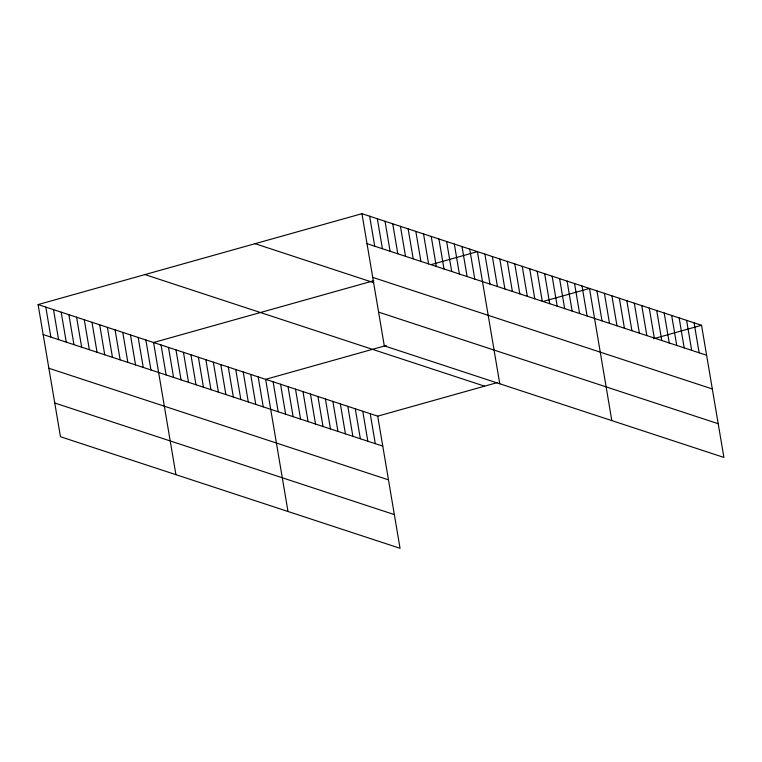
<?xml version="1.0" encoding="UTF-8"?>
<svg xmlns="http://www.w3.org/2000/svg" width="762" height="762" viewBox="0 0 762 762"><rect width="100%" height="100%" fill="white"/><g stroke="black" fill="none" stroke-linecap="round" stroke-linejoin="round"><path stroke-width="1.14" d="M38.1 304.571L377.704 416.157L400.05 548.307L60.455 436.731L38.1 304.571L361.95 213.693L701.545 325.269L723.9 457.429L384.296 345.843L361.95 213.693M373.818 280.702L153.562 342.509L175.917 474.669M431.606 264.481L477.412 251.631L499.767 383.781M386.267 345.481L265.633 379.333L287.988 511.483M543.677 301.304L589.483 288.455L611.829 420.605M377.704 416.157L497.272 382.6M653.567 338.738L701.545 325.269M367.017 243.669L706.622 355.244M372.723 277.387L712.318 388.963M255.08 243.688L373.742 282.673M378.6 312.125L718.195 423.71M144.97 274.587L484.565 386.163M43.167 334.547L382.772 446.122M48.873 368.265L388.477 479.85M54.75 403.003L394.345 514.588M694.077 322.821L699.145 352.787M686.61 320.364L691.677 350.339M679.133 317.906L684.2 347.882M671.665 315.458L676.732 345.424M664.188 313.001L669.265 342.976M656.72 310.544L661.787 340.519M649.253 308.086L654.32 338.061M641.775 305.638L646.852 335.604M634.308 303.181L639.375 333.156M626.84 300.723L631.908 330.698M619.363 298.275L624.43 328.241M611.896 295.818L616.963 325.793M604.418 293.36L609.495 323.336M596.951 290.903L602.018 320.878M582.006 285.998L587.083 315.973M574.538 283.54L579.606 313.515M567.071 281.083L572.138 311.058M559.594 278.635L564.661 308.6M552.126 276.177L557.193 306.153M544.649 273.72L549.726 303.695M537.181 271.272L542.249 301.238M529.714 268.815L534.781 298.79M522.237 266.357L527.304 296.332M514.769 263.9L519.836 293.875M507.302 261.452L512.369 291.417M499.824 258.994L504.892 288.969M492.357 256.537L497.424 286.512M484.88 254.089L489.956 284.055M469.716 249.098L474.783 279.073M462.02 246.574L467.087 276.549M454.323 244.04L459.391 274.015M446.618 241.516L451.695 271.482M438.922 238.982L443.989 268.957M431.225 236.458L436.293 266.424M423.529 233.924L428.596 263.9M415.833 231.4L420.9 261.366M408.137 228.867L413.204 258.842M400.441 226.343L405.508 256.308M392.735 223.809L397.812 253.784M385.039 221.285L390.106 251.25M377.342 218.751L382.41 248.726M369.646 216.218L374.714 246.193M370.227 413.699L375.295 443.675M362.76 411.242L367.827 441.217M355.283 408.794L360.359 438.76M347.815 406.337L352.882 436.312M340.347 403.879L345.415 433.854M332.87 401.422L337.947 431.397M325.403 398.974L330.47 428.939M317.935 396.516L323.002 426.491M310.458 394.059L315.525 424.034M302.99 391.611L308.058 421.577M295.513 389.153L300.59 419.129M288.046 386.696L293.113 416.671M280.578 384.238L285.645 414.214M273.101 381.791L278.168 411.756M258.166 376.876L263.233 406.851M250.688 374.428L255.756 404.393M243.221 371.97L248.288 401.945M235.744 369.513L240.821 399.488M228.276 367.055L233.343 397.031M220.809 364.607L225.876 394.573M213.331 362.15L218.399 392.125M205.864 359.693L210.931 389.668M198.387 357.235L203.464 387.21M190.919 354.787L195.986 384.753M183.452 352.33L188.519 382.305M175.974 349.872L181.051 379.847M168.507 347.424L173.574 377.39M161.039 344.967L166.106 374.942M145.866 339.985L150.933 369.951M138.17 337.452L143.237 367.427M130.473 334.928L135.541 364.893M122.777 332.394L127.845 362.369M115.072 329.87L120.148 359.835M107.375 327.336L112.452 357.311M99.679 324.803L104.746 354.778M91.983 322.278L97.05 352.254M84.287 319.745L89.354 349.72M76.591 317.221L81.658 347.196M68.894 314.687L73.962 344.662M61.189 312.163L66.265 342.138M53.492 309.629L58.569 339.604M45.796 307.105L50.864 337.071"/></g></svg>
